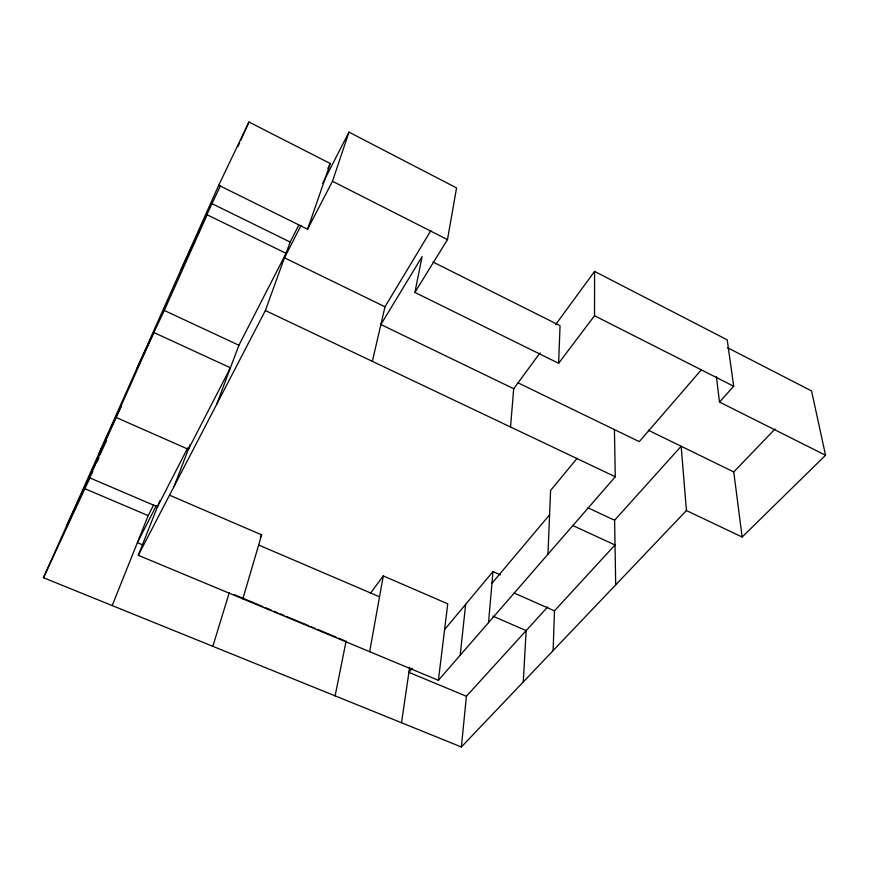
<?xml version="1.0" encoding="UTF-8"?>
<svg xmlns="http://www.w3.org/2000/svg" width="869" height="869" viewBox="0 0 869 869"><rect width="100%" height="100%" fill="white"/><g stroke="black" fill="none" stroke-linecap="round" stroke-linejoin="round"><path stroke-width="1.3" d="M510.537 426.994L513.698 388.715L380.883 324.528L422.117 256.572L414.882 292.418L558.615 363.296L594.526 315.729L594.581 271.4L727.212 339.855L733.697 386.26L719.51 402.043L825.55 455.258L742.137 537.031L686.423 510.559L681.166 446.264L614.6 520.249L615.697 584.859M553.129 650.588L554.476 610.842L615.013 544.972L572.606 525.43M558.615 363.296L560.06 325.69L433.012 262.025M547.97 554.226L550.588 490.431L577.212 458.213M523.268 681.959L526.158 630.612L492.821 616.121M488.53 622.628L492.984 571.574L500.414 574.865M218.716 185.249L307.572 229.242L330.318 163.557L248.958 122.018L218.716 185.249L43.45 577.733L461.374 746.982L466.414 696.265L547.698 606.931M460.179 655.237L465.665 604.324M159.82 500.816L138.301 555.302L438.389 680.318L447.752 603.836L383.294 575.919L370.4 593.31M401.521 722.747L409.647 667.229M414.882 292.418L447.481 239.594L456.562 187.932L348.98 132.131L322.638 183.424M369.651 651.685L383.294 575.919M335.13 695.852L346.079 641.279L338.617 638.172M372.356 361.341L384.989 306.79L430.85 230.633M242.842 598.85L261.634 534.859L169.368 495.113M212.829 646.33L229.297 592.604M307.572 229.242L332.49 181.273L348.98 132.131M138.301 555.302L265.382 310.526L290.148 242.038L298.795 225.136M216.663 404.357L238.91 345.232L286.064 253.324L207.115 214.773L164.284 310.461L136.965 368.304M174.017 486.51L190.3 444.439M112.199 605.574L148.186 515.621L153.672 504.878M180.73 270.302L220.52 185.51M238.019 146.437L239.659 142.777M240.756 140.333L248.958 122.018M43.45 577.733L90.039 477.668M91.136 475.202L92.798 471.498M97.23 461.613L98.892 457.909M98.729 453.933L121.019 406.54L89.214 477.635L157.452 506.801L187.726 447.937M66.772 525.495L98.751 457.279M99.881 454.878L106.615 440.507M327.852 168.38L330.318 163.557M156.387 505.584L137.378 542.658L142.375 544.744M301.076 225.408L284.445 257.8L384.989 306.79M260.244 537.129L261.634 534.859M555.649 324.593L594.581 271.4M513.698 388.715L540.073 352.857M412.297 668.272L408.897 672.356L466.414 696.265M444.602 629.558L492.984 571.574M491.963 583.262L549.588 514.828M701.348 369.792L639.28 441.637L517.989 382.827M438.389 680.318L615.285 476.766L614.416 429.59M461.374 746.982L686.423 510.559M742.137 537.031L733.762 471.943L775.007 429.004M234.261 594.678L262.84 606.584M265.317 607.627L271.53 610.212M274.017 611.244L277.743 612.797M280.231 613.84L283.957 615.393M286.444 616.425L308.799 625.745M311.287 626.777L315.012 628.33M317.5 629.373L336.14 637.14M85.053 488.78L148.186 515.621M258.658 545.004L379.536 596.797M514.024 592.995L554.476 610.842M164.284 310.461L238.91 345.232M588.031 507.865L614.6 520.249M265.382 310.526L615.285 476.766M648.328 430.231L733.762 471.943M212.318 203.835L290.148 242.038M332.49 181.273L447.481 239.594M594.526 315.729L733.697 386.26M727.429 347.654L811.559 390.941L825.55 455.258M716.393 376.733L719.51 402.043M153.867 332.523L115.925 417.359L188.399 449.338L230.426 367.793L153.867 332.523"/></g></svg>
